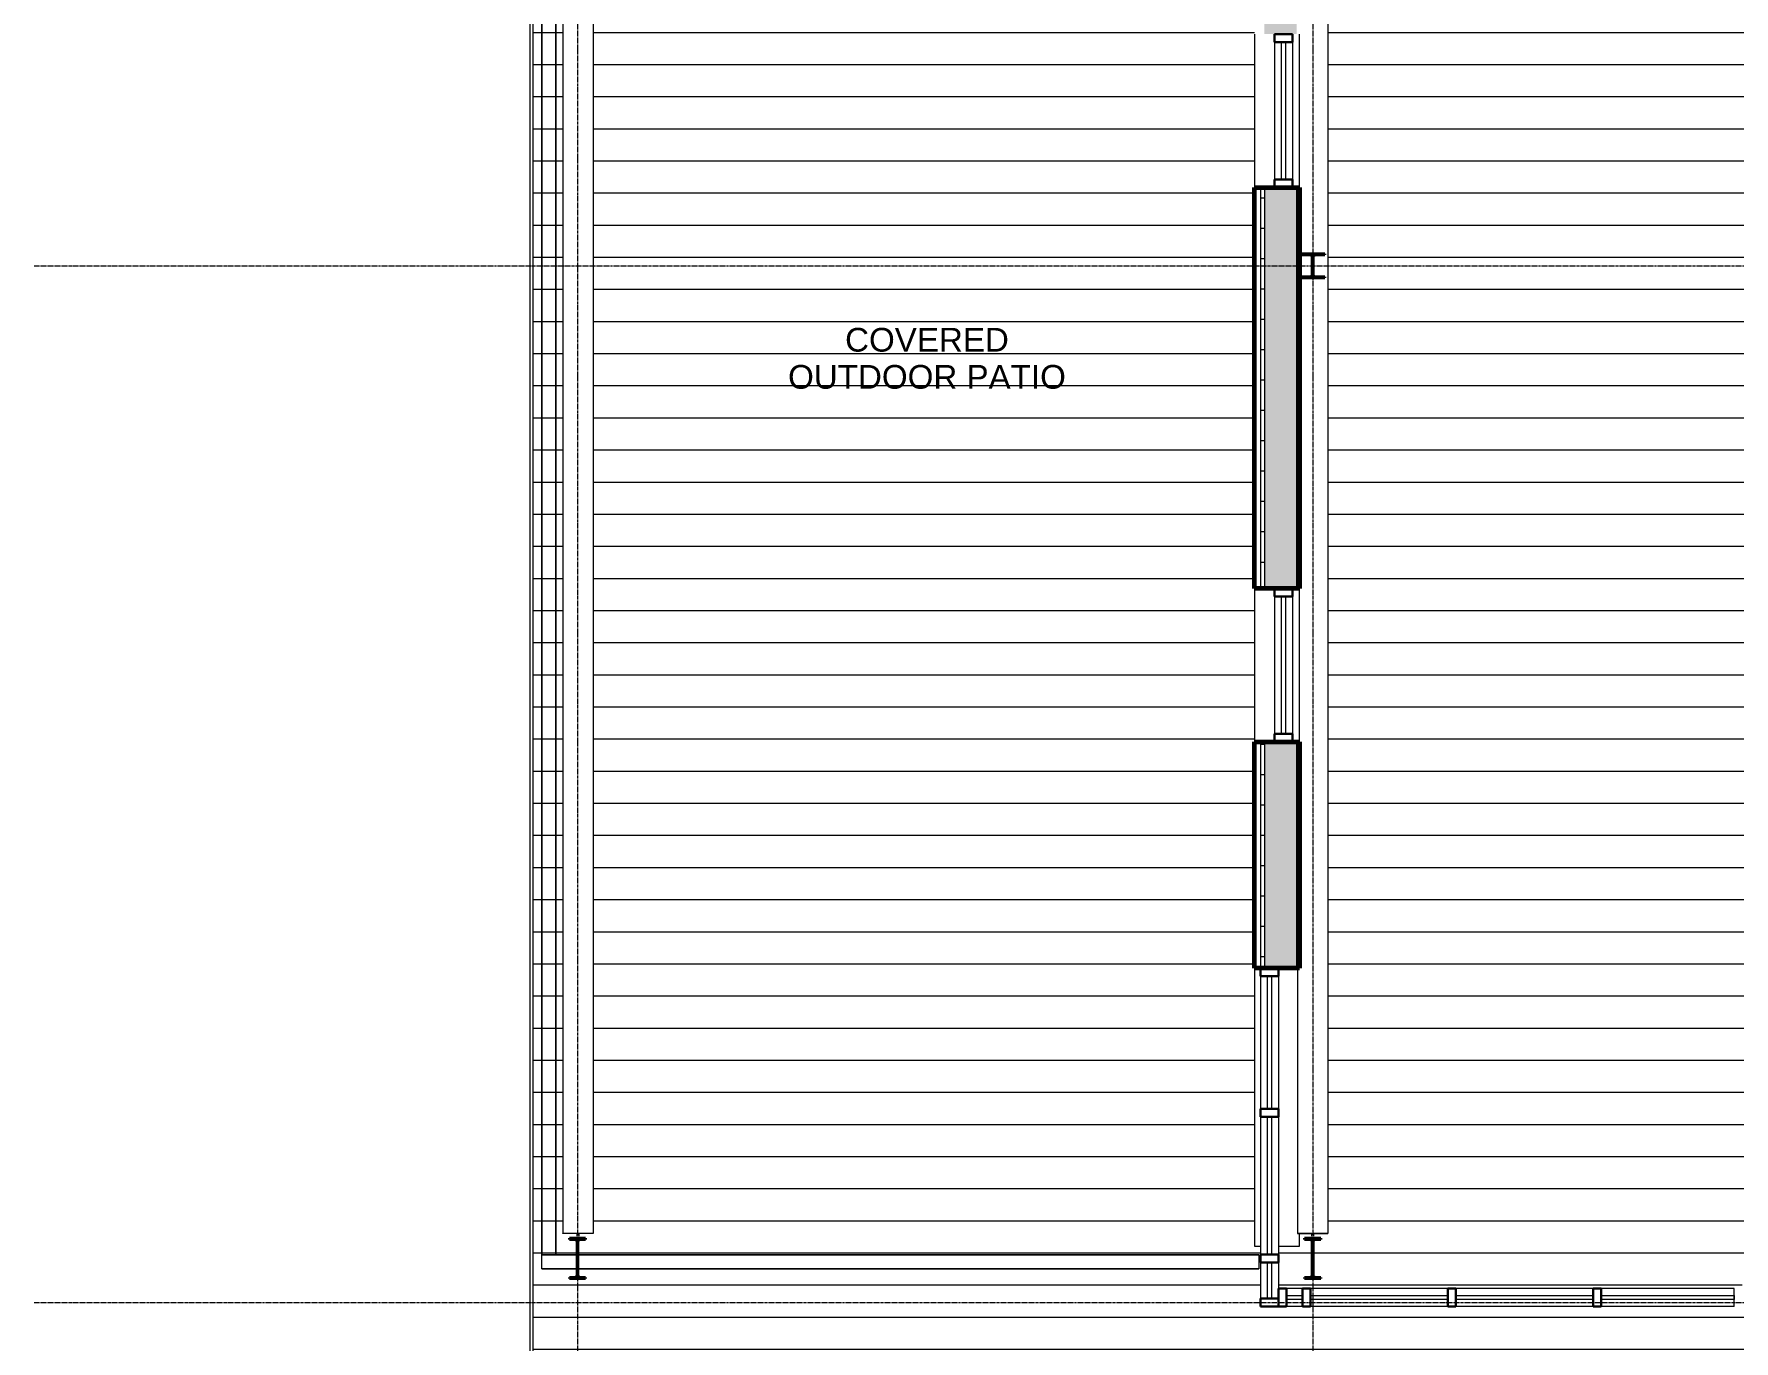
# Model space of a CAD drawing. Header units: inches. Extents: x 30 to 2293, y -1876 to -115.
# Drawn here: x 62 to 485.2, y -1546 to -1220.8 of the extents above; entities that cross this region are included whole.
import ezdxf

# ---------------------------------------------------------------- set-up
doc = ezdxf.new("R2010")
doc.units = ezdxf.units.IN
doc.header["$MEASUREMENT"] = 0
doc.linetypes.add('Grid Line 1_2_', pattern=[0.875, 0.5, -0.125, 0.125, -0.125])
for name, color, linetype, lineweight in [('A-GLAZ-CURT', 52, 'Continuous', 9), ('A-GLAZ-CWMG', 51, 'Continuous', 9), ('A-ROOF', 132, 'Continuous', 18), ('A-ROOF-OTLN', 132, 'Continuous', 9), ('A-ROOF-PATT', 132, 'Continuous', 18), ('A-WALL', 113, 'Continuous', 18), ('A-WALL-PATT', 111, 'Continuous', 60), ('G-ANNO-TEXT', 231, 'Continuous', 9), ('I-WALL', 2, 'Continuous', 18), ('L-SITE-WALL', 31, 'Continuous', 18), ('S-BEAM', 12, 'Continuous', 9), ('S-COLS', 52, 'Continuous', 9), ('S-GRID', 1, 'Continuous', 9)]:
    doc.layers.add(name, color=color, linetype=linetype, lineweight=lineweight)
doc.styles.add('Arial', font='arial.ttf', dxfattribs={"height": 5.901198})
pattern_1 = [(45, (0, 0), (-6.335677, 6.335677), []), (45, (0, 9.6), (-6.335677, 6.335677), [])]

# ---------------------------------------------------------------- blocks, each defined once
blk = doc.blocks.new('System Panel - Exterior Glazing-V2-REFLECTED CEILING PLAN - OFFICE ANNEX')
at = {"layer": 'A-GLAZ-CURT', "color": 10, "lineweight": 18}
for p, q in [((-16.53125, 0.25), (-16.53125, 1.25)), ((-16.53125, 1.25), (16.53125, 1.25)), ((16.53125, 0.25), (-16.53125, 0.25)), ((16.53125, 1.25), (16.53125, 0.25))]:
    blk.add_line(p, q, dxfattribs=at)
at = {"layer": 'A-GLAZ-CURT', "color": 130}
for p, q in [((-16.53125, 1.25), (-16.53125, 0.25)), ((16.53125, 1.25), (16.53125, 0.25))]:
    blk.add_line(p, q, dxfattribs=at)
at = {"layer": 'A-GLAZ-CURT', "color": 9}
for p, q in [((-16.53125, 1.25), (16.53125, 1.25)), ((16.53125, 0.25), (-16.53125, 0.25))]:
    blk.add_line(p, q, dxfattribs=at)
blk = doc.blocks.new('System Panel - Exterior Glazing-V3-REFLECTED CEILING PLAN - OFFICE ANNEX')
at = {"layer": 'A-GLAZ-CURT', "color": 10, "lineweight": 18}
for p, q in [((-17.09375, 0.25), (-17.09375, 1.25)), ((-17.09375, 1.25), (17.09375, 1.25)), ((17.09375, 0.25), (-17.09375, 0.25)), ((17.09375, 1.25), (17.09375, 0.25))]:
    blk.add_line(p, q, dxfattribs=at)
at = {"layer": 'A-GLAZ-CURT', "color": 130}
for p, q in [((-17.09375, 1.25), (-17.09375, 0.25)), ((17.09375, 1.25), (17.09375, 0.25))]:
    blk.add_line(p, q, dxfattribs=at)
at = {"layer": 'A-GLAZ-CURT', "color": 9}
for p, q in [((-17.09375, 1.25), (17.09375, 1.25)), ((17.09375, 0.25), (-17.09375, 0.25))]:
    blk.add_line(p, q, dxfattribs=at)
blk = doc.blocks.new('System Panel - Exterior Glazing-652329-REFLECTED CEILING PLAN - OFFICE ANNEX')
at = {"layer": 'A-GLAZ-CURT', "color": 10, "lineweight": 18}
for p, q in [((-4.5, 0.25), (-4.5, 1.25)), ((-4.5, 1.25), (4.5, 1.25)), ((4.5, 0.25), (-4.5, 0.25)), ((4.5, 1.25), (4.5, 0.25))]:
    blk.add_line(p, q, dxfattribs=at)
at = {"layer": 'A-GLAZ-CURT', "color": 130}
for p, q in [((-4.5, 1.25), (-4.5, 0.25)), ((4.5, 1.25), (4.5, 0.25))]:
    blk.add_line(p, q, dxfattribs=at)
at = {"layer": 'A-GLAZ-CURT', "color": 9}
for p, q in [((-4.5, 1.25), (4.5, 1.25)), ((4.5, 0.25), (-4.5, 0.25))]:
    blk.add_line(p, q, dxfattribs=at)
blk = doc.blocks.new('Rectangular Mullion - Exterior 2_ x 4_5_-V4-REFLECTED CEILING PLAN - OFFICE ANNEX')
at = {"layer": 'A-GLAZ-CWMG', "color": 50, "lineweight": 30}
for p, q in [((0, 1.5), (-2, 1.5)), ((-2, 1.5), (-2, -3)), ((0, -3), (0, 1.5)), ((-2, -3), (0, -3))]:
    blk.add_line(p, q, dxfattribs=at)
blk = doc.blocks.new('Rectangular Mullion - Exterior 2_ x 4_5_-V5-REFLECTED CEILING PLAN - OFFICE ANNEX')
at = {"layer": 'A-GLAZ-CWMG', "color": 50, "lineweight": 30}
for p, q in [((-2, 1.5), (0, 1.5)), ((-2, -3), (-2, 1.5)), ((0, 1.5), (0, -3)), ((0, -3), (-2, -3))]:
    blk.add_line(p, q, dxfattribs=at)
blk = doc.blocks.new('Rectangular Mullion - Exterior 2_ x 4_5_-V8-REFLECTED CEILING PLAN - OFFICE ANNEX')
at = {"layer": 'A-GLAZ-CWMG', "color": 7}
for p, q in [((1855.31, -1532.96), (1889.5, -1532.96)), ((1855.31, -1537.46), (1889.5, -1537.46))]:
    blk.add_line(p, q, dxfattribs=at)
blk = doc.blocks.new('Rectangular Mullion - Exterior 2_ x 4_5_-652328-REFLECTED CEILING PLAN - OFFICE ANNEX')
at = {"layer": 'A-GLAZ-CWMG', "color": 7}
for p, q in [((367.31, -1526.46), (367.31, -1535.46)), ((371.81, -1526.46), (371.81, -1532.96))]:
    blk.add_line(p, q, dxfattribs=at)
at = {"layer": 'A-GLAZ-CWMG', "color": 9}
for p, q in [((367.31, -1535.46), (369.06, -1535.46)), ((370.06, -1535.46), (371.81, -1535.46))]:
    blk.add_line(p, q, dxfattribs=at)
at = {"layer": 'A-GLAZ-CWMG', "color": 130}
blk.add_line((369.06, -1535.46), (370.06, -1535.46), dxfattribs=at)
blk = doc.blocks.new('Rectangular Mullion - Exterior 2_ x 4_5_-V9-REFLECTED CEILING PLAN - OFFICE ANNEX')
at = {"layer": 'A-GLAZ-CWMG', "color": 50, "lineweight": 30}
for p, q in [((1, 1.5), (-1, 1.5)), ((-1, 1.5), (-1, -3)), ((1, -3), (1, 1.5)), ((-1, -3), (1, -3))]:
    blk.add_line(p, q, dxfattribs=at)
blk = doc.blocks.new('Rectangular Mullion - Exterior 2_ x 4_5_-V10-REFLECTED CEILING PLAN - OFFICE ANNEX')
at = {"layer": 'A-GLAZ-CWMG', "color": 9}
for p, q in [((369.06, -1455.21), (367.31, -1455.21)), ((371.81, -1455.21), (370.06, -1455.21))]:
    blk.add_line(p, q, dxfattribs=at)
at = {"layer": 'A-GLAZ-CWMG', "color": 7}
for p, q in [((367.31, -1455.21), (367.31, -1488.27)), ((371.81, -1455.21), (371.81, -1488.27))]:
    blk.add_line(p, q, dxfattribs=at)
at = {"layer": 'A-GLAZ-CWMG', "color": 130}
blk.add_line((370.06, -1455.21), (369.06, -1455.21), dxfattribs=at)
blk = doc.blocks.new('W-Wide Flange - W18X50-V16-REFLECTED CEILING PLAN - OFFICE ANNEX')
at = {"layer": 'S-BEAM', "color": 7}
for p, q in [((384.06, -1127.7), (384.06, -1519.23)), ((376.56, -1453.21), (376.56, -1519.23)), ((376.56, -1519.25), (376.56, -1519.23)), ((376.56, -1519.23), (384.06, -1519.23)), ((379.45, -1519.25), (376.56, -1519.25)), ((380.13, -1519.93), (380.13, -1519.28)), ((380.49, -1519.28), (380.49, -1519.93)), ((384.06, -1519.25), (381.17, -1519.25)), ((384.06, -1519.23), (384.06, -1519.25))]:
    blk.add_line(p, q, dxfattribs=at)
for centre, start_param, end_param in [((379.45, -1519.28), 0, 1.570796), ((381.17, -1519.28), 1.570796, 3.141593)]:
    blk.add_ellipse(centre, major_axis=(0.68, 0), ratio=0.041631, start_param=start_param, end_param=end_param, dxfattribs=at)
blk = doc.blocks.new('W-Wide Flange - W18X50-653633-REFLECTED CEILING PLAN - OFFICE ANNEX')
at = {"layer": 'S-BEAM', "color": 9}
for p, q in [((201.19, -1015.96), (193.69, -1015.96)), ((193.69, -1015.96), (193.69, -1019.33)), ((201.19, -1015.96), (201.19, -1019.33))]:
    blk.add_line(p, q, dxfattribs=at)
at = {"layer": 'S-BEAM', "color": 7}
for p, q in [((193.69, -1019.33), (193.69, -1519.21)), ((201.19, -1019.33), (201.19, -1519.21)), ((193.69, -1519.24), (193.69, -1519.21)), ((193.69, -1519.21), (201.19, -1519.21)), ((196.58, -1519.24), (193.69, -1519.24)), ((197.26, -1519.91), (197.26, -1519.26)), ((197.61, -1519.26), (197.61, -1519.91)), ((201.19, -1519.24), (198.29, -1519.24)), ((201.19, -1519.21), (201.19, -1519.24))]:
    blk.add_line(p, q, dxfattribs=at)
for centre, start_param, end_param in [((196.58, -1519.26), 0, 1.570796), ((198.29, -1519.26), 1.570796, 3.141593)]:
    blk.add_ellipse(centre, major_axis=(0.68, 0), ratio=0.041631, start_param=start_param, end_param=end_param, dxfattribs=at)
blk = doc.blocks.new('System Panel - Exterior Glazing-430040-REFLECTED CEILING PLAN - OFFICE ANNEX')
at = {"layer": 'A-GLAZ-CURT', "color": 10, "lineweight": 18}
for p, q in [((-16.53125, -1.25), (-16.53125, -0.25)), ((-16.53125, -0.25), (16.53125, -0.25)), ((16.53125, -1.25), (-16.53125, -1.25)), ((16.53125, -0.25), (16.53125, -1.25))]:
    blk.add_line(p, q, dxfattribs=at)
at = {"layer": 'A-GLAZ-CURT', "color": 130}
for p, q in [((-16.53125, -0.25), (-16.53125, -1.25)), ((16.53125, -0.25), (16.53125, -1.25))]:
    blk.add_line(p, q, dxfattribs=at)
at = {"layer": 'A-GLAZ-CURT', "color": 9}
for p, q in [((-16.53125, -0.25), (16.53125, -0.25)), ((16.53125, -1.25), (-16.53125, -1.25))]:
    blk.add_line(p, q, dxfattribs=at)
blk = doc.blocks.new('System Panel - Exterior Glazing-430041-REFLECTED CEILING PLAN - OFFICE ANNEX')
at = {"layer": 'A-GLAZ-CURT', "color": 10, "lineweight": 18}
for p, q in [((-17.09375, -1.25), (-17.09375, -0.25)), ((-17.09375, -0.25), (17.09375, -0.25)), ((17.09375, -1.25), (-17.09375, -1.25)), ((17.09375, -0.25), (17.09375, -1.25))]:
    blk.add_line(p, q, dxfattribs=at)
at = {"layer": 'A-GLAZ-CURT', "color": 130}
for p, q in [((-17.09375, -0.25), (-17.09375, -1.25)), ((17.09375, -0.25), (17.09375, -1.25))]:
    blk.add_line(p, q, dxfattribs=at)
at = {"layer": 'A-GLAZ-CURT', "color": 9}
for p, q in [((-17.09375, -0.25), (17.09375, -0.25)), ((17.09375, -1.25), (-17.09375, -1.25))]:
    blk.add_line(p, q, dxfattribs=at)
blk = doc.blocks.new('System Panel - Exterior Glazing-652334-REFLECTED CEILING PLAN - OFFICE ANNEX')
at = {"layer": 'A-GLAZ-CURT', "color": 10, "lineweight": 18}
for p, q in [((-1.96875, -1.25), (-1.96875, -0.25)), ((-1.96875, -0.25), (1.96875, -0.25)), ((1.96875, -1.25), (-1.96875, -1.25)), ((1.96875, -0.25), (1.96875, -1.25))]:
    blk.add_line(p, q, dxfattribs=at)
at = {"layer": 'A-GLAZ-CURT', "color": 9}
for p, q in [((-1.96875, -0.25), (1.96875, -0.25)), ((1.96875, -1.25), (-1.96875, -1.25))]:
    blk.add_line(p, q, dxfattribs=at)
blk = doc.blocks.new('Rectangular Mullion - Exterior 2_ x 4_5_-430046-REFLECTED CEILING PLAN - OFFICE ANNEX')
at = {"layer": 'A-GLAZ-CWMG', "color": 50, "lineweight": 30}
for p, q in [((0, 3), (-2, 3)), ((-2, 3), (-2, -1.5)), ((0, -1.5), (0, 3)), ((-2, -1.5), (0, -1.5))]:
    blk.add_line(p, q, dxfattribs=at)
blk = doc.blocks.new('Rectangular Mullion - Exterior 2_ x 4_5_-430031-REFLECTED CEILING PLAN - OFFICE ANNEX')
at = {"layer": 'A-GLAZ-CWMG', "color": 7}
for p, q in [((2041.31, -1491.46), (2041.31, -1525.65)), ((2045.81, -1491.46), (2045.81, -1525.65))]:
    blk.add_line(p, q, dxfattribs=at)
blk = doc.blocks.new('Rectangular Mullion - Exterior 2_ x 4_5_-652333-REFLECTED CEILING PLAN - OFFICE ANNEX')
at = {"layer": 'A-GLAZ-CWMG', "color": 7}
for p, q in [((377.75, -1532.96), (373.81, -1532.96)), ((377.75, -1537.46), (373.81, -1537.46))]:
    blk.add_line(p, q, dxfattribs=at)
blk = doc.blocks.new('Rectangular Mullion - Exterior 2_ x 4_5_-430033-REFLECTED CEILING PLAN - OFFICE ANNEX')
at = {"layer": 'A-GLAZ-CWMG', "color": 50, "lineweight": 30}
for p, q in [((1, 3), (-1, 3)), ((-1, 3), (-1, -1.5)), ((1, -1.5), (1, 3)), ((-1, -1.5), (1, -1.5))]:
    blk.add_line(p, q, dxfattribs=at)
blk = doc.blocks.new('Rectangular Mullion - Exterior 2_ x 4_5_-436887-REFLECTED CEILING PLAN - OFFICE ANNEX')
at = {"layer": 'A-GLAZ-CWMG', "color": 7}
for p, q in [((485.19, -1532.96), (452.12, -1532.96)), ((485.19, -1537.46), (452.12, -1537.46))]:
    blk.add_line(p, q, dxfattribs=at)
at = {"layer": 'A-GLAZ-CWMG', "color": 9}
for p, q in [((485.19, -1534.71), (485.19, -1532.96)), ((485.19, -1537.46), (485.19, -1535.71))]:
    blk.add_line(p, q, dxfattribs=at)
at = {"layer": 'A-GLAZ-CWMG', "color": 130}
blk.add_line((485.19, -1535.71), (485.19, -1534.71), dxfattribs=at)
blk = doc.blocks.new('Rectangular Mullion - Exterior 2_ x 4_5_-430037-REFLECTED CEILING PLAN - OFFICE ANNEX')
at = {"layer": 'A-GLAZ-CWMG', "color": 7}
for p, q in [((2041.31, -1455.27), (2041.31, -1489.46)), ((2045.81, -1455.27), (2045.81, -1489.46))]:
    blk.add_line(p, q, dxfattribs=at)
blk = doc.blocks.new('Rectangular Mullion - Exterior 2_ x 4_5_-430038-REFLECTED CEILING PLAN - OFFICE ANNEX')
at = {"layer": 'A-GLAZ-CWMG', "color": 50, "lineweight": 30}
for p, q in [((1, 3), (-1, 3)), ((-1, 3), (-1, -1.5)), ((1, -1.5), (1, 3)), ((-1, -1.5), (1, -1.5))]:
    blk.add_line(p, q, dxfattribs=at)
blk = doc.blocks.new('Rectangular Mullion - Exterior 2_ x 4_5_-607530-REFLECTED CEILING PLAN - OFFICE ANNEX')
at = {"layer": 'A-GLAZ-CWMG', "color": 50, "lineweight": 30}
for p, q in [((0, 1.5), (-2, 1.5)), ((-2, 1.5), (-2, -3)), ((0, -3), (0, 1.5)), ((-2, -3), (0, -3))]:
    blk.add_line(p, q, dxfattribs=at)
blk = doc.blocks.new('System Panel - Exterior Glazing-607532-REFLECTED CEILING PLAN - OFFICE ANNEX')
at = {"layer": 'A-GLAZ-CURT', "color": 10, "lineweight": 18}
for p, q in [((-17.09375, 0.25), (-17.09375, 1.25)), ((-17.09375, 1.25), (17.09375, 1.25)), ((17.09375, 0.25), (-17.09375, 0.25)), ((17.09375, 1.25), (17.09375, 0.25))]:
    blk.add_line(p, q, dxfattribs=at)
at = {"layer": 'A-GLAZ-CURT', "color": 130}
for p, q in [((-17.09375, 1.25), (-17.09375, 0.25)), ((17.09375, 1.25), (17.09375, 0.25))]:
    blk.add_line(p, q, dxfattribs=at)
at = {"layer": 'A-GLAZ-CURT', "color": 9}
for p, q in [((-17.09375, 1.25), (17.09375, 1.25)), ((17.09375, 0.25), (-17.09375, 0.25))]:
    blk.add_line(p, q, dxfattribs=at)
blk = doc.blocks.new('Rectangular Mullion - Exterior 2_ x 4_5_-607528-REFLECTED CEILING PLAN - OFFICE ANNEX')
at = {"layer": 'A-GLAZ-CWMG', "color": 50, "lineweight": 30}
for p, q in [((1, 1.5), (-1, 1.5)), ((-1, 1.5), (-1, -3)), ((1, -3), (1, 1.5)), ((-1, -3), (1, -3))]:
    blk.add_line(p, q, dxfattribs=at)
blk = doc.blocks.new('Rectangular Mullion - Exterior 2_ x 4_5_-435688-REFLECTED CEILING PLAN - OFFICE ANNEX')
at = {"layer": 'A-GLAZ-CWMG', "color": 7}
for p, q in [((1538.87, -1530.09), (1573.06, -1530.09)), ((1538.87, -1534.59), (1573.06, -1534.59))]:
    blk.add_line(p, q, dxfattribs=at)
blk = doc.blocks.new('Open Source Metal Building_Exterior_rvt-1-REFLECTED CEILING PLAN - OFFICE ANNEX')
at = {"layer": 'A-ROOF-PATT', "lineweight": 9}
h = blk.add_hatch(dxfattribs=at)
h.set_pattern_fill('FP_33', style=0, pattern_type=2)
h.set_pattern_definition([(180, (-24239.079, 21231.977), (1e-15, 7.993), [])])
h.paths.add_polyline_path([(1949.7, -1624.02), (2105.44, -1624.02), (2105.44, -1405.9), (2045.94, -1405.9), (2045.94, -1405.96), (2042.31, -1405.96), (2042.31, -1409.46), (2045.94, -1409.46), (2045.94, -1418.21), (2045.81, -1418.21), (2045.81, -1537.46), (1709.69, -1537.46), (1709.69, -1538.96), (487.19, -1538.96), (487.19, -1537.46), (367.31, -1537.46), (367.31, -1522.46), (365.81, -1522.46), (365.81, -1125.33), (365.58, -1125.33), (365.58, -1019.33), (368.31, -1019.33), (368.31, -1015.83), (365.81, -1015.83), (365.81, -1004.85), (368.31, -1004.85), (368.31, -1001.35), (186.31, -1001.35), (186.31, -1624.02), (1689.25, -1624.02)], flags=0)
h.paths.add_polyline_path([(415.94, -1532.96), (487.19, -1532.96), (487.19, -1527.71), (710.2, -1527.71), (710.2, -1521.27), (710.04, -1520.89), (709.65, -1520.73), (708.31, -1520.73), (708.31, -1520.46), (712.31, -1520.46), (712.31, -1520.73), (710.97, -1520.73), (710.59, -1520.89), (710.43, -1521.27), (710.43, -1527.71), (1040.2, -1527.71), (1040.2, -1521.27), (1040.04, -1520.89), (1039.65, -1520.73), (1038.31, -1520.73), (1038.31, -1520.46), (1042.31, -1520.46), (1042.31, -1520.73), (1040.97, -1520.73), (1040.59, -1520.89), (1040.43, -1521.27), (1040.43, -1527.71), (1102.03, -1527.71), (1102.03, -1340.96), (1181.03, -1340.96), (1181.03, -1017.21), (1082.4, -1017.21), (1082.4, -1012.46), (1116.03, -1012.46), (1116.03, -975.09), (1101.28, -975.09), (1101.28, -945.09), (1116.03, -945.09), (1116.03, -933.09), (1101.28, -933.09), (1101.28, -922.59), (1090.78, -922.59), (1090.78, -907.84), (1069.4, -907.84), (1069.4, -922.59), (1044.06, -922.59), (1044.06, -1519.25), (1036.56, -1519.23), (1036.56, -922.59), (949.4, -922.59), (949.4, -907.84), (928.03, -907.84), (928.03, -922.59), (917.53, -922.59), (917.53, -933.09), (902.78, -933.09), (902.78, -945.09), (917.53, -945.09), (917.53, -975.09), (902.78, -975.09), (902.78, -1012.46), (934.4, -1012.46), (934.4, -1017.21), (898.03, -1017.21), (898.03, -962.77), (714.06, -962.77), (714.06, -1519.25), (706.56, -1519.23), (706.56, -962.77), (627.56, -962.77), (627.56, -1012.71), (481.44, -1012.71), (481.44, -1127.7), (384.06, -1127.7), (384.06, -1519.25), (377.06, -1519.25), (377.06, -1522.46), (371.81, -1522.46), (371.81, -1532.96), (414.94, -1532.96)], flags=0)
h.paths.add_polyline_path([(2036.25, -1532.96), (2041.31, -1532.96), (2041.31, -1418.21), (2034.06, -1418.21), (2034.06, -1519.25), (2026.56, -1519.23), (2026.56, -1347.59), (1949.31, -1347.59), (1949.31, -1376.59), (1803.12, -1376.59), (1803.12, -1532.96), (2035.25, -1532.96)], flags=0)
h.paths.add_polyline_path([(1744.75, -1532.96), (1798.62, -1532.96), (1798.62, -1456.21), (1709.69, -1456.21), (1709.69, -1532.96), (1711.69, -1532.96)], flags=0)
h.paths.add_polyline_path([(2030.2, -1530.46), (2028.31, -1530.46), (2028.31, -1530.19), (2029.65, -1530.19), (2030.04, -1530.03), (2030.2, -1529.65), (2030.2, -1521.27), (2030.04, -1520.89), (2029.65, -1520.73), (2028.31, -1520.73), (2028.31, -1520.46), (2032.31, -1520.46), (2032.31, -1520.73), (2030.97, -1520.73), (2030.59, -1520.89), (2030.43, -1521.27), (2030.43, -1529.65), (2030.59, -1530.03), (2030.97, -1530.19), (2032.31, -1530.19), (2032.31, -1530.46), (2030.43, -1530.46)], flags=0)
h.paths.add_polyline_path([(380.43, -1530.46), (378.31, -1530.46), (378.31, -1530.19), (379.65, -1530.19), (380.04, -1530.03), (380.2, -1529.65), (380.2, -1521.27), (380.04, -1520.89), (379.65, -1520.73), (378.31, -1520.73), (378.31, -1520.46), (382.31, -1520.46), (382.31, -1520.73), (380.97, -1520.73), (380.59, -1520.89), (380.43, -1521.27), (380.43, -1529.65), (380.59, -1530.03), (380.97, -1530.19), (382.31, -1530.19), (382.31, -1530.46), (380.97, -1530.46)], flags=0)
h.paths.add_polyline_path([(199.31, -1530.46), (195.31, -1530.46), (195.31, -1530.19), (196.65, -1530.19), (197.04, -1530.03), (197.2, -1529.65), (197.2, -1521.27), (197.04, -1520.89), (196.65, -1520.73), (195.31, -1520.73), (195.31, -1520.46), (199.31, -1520.46), (199.31, -1520.73), (197.97, -1520.73), (197.59, -1520.89), (197.43, -1521.27), (197.43, -1529.65), (197.59, -1530.03), (197.97, -1530.19), (199.31, -1530.19)], flags=0)
h.paths.add_polyline_path([(1589.78, -1527.71), (1700.2, -1527.71), (1700.2, -1521.27), (1700.04, -1520.89), (1699.65, -1520.73), (1698.31, -1520.73), (1698.31, -1520.46), (1702.31, -1520.46), (1702.31, -1520.73), (1700.97, -1520.73), (1700.59, -1520.89), (1700.43, -1521.27), (1700.43, -1527.71), (1704.94, -1527.71), (1704.94, -1451.71), (1798.62, -1451.71), (1798.62, -1371.84), (1860.56, -1371.84), (1860.56, -800.04), (1704.06, -800.04), (1704.06, -1173.52), (1799.69, -1173.52), (1799.69, -1175.65), (1796.85, -1175.65), (1796.85, -1175.52), (1796.92, -1175.52), (1796.92, -1175.59), (1799.62, -1175.59), (1799.62, -1175.45), (1796.06, -1175.45), (1796.06, -1175.65), (1704.06, -1175.65), (1704.06, -1519.25), (1696.56, -1519.23), (1696.56, -1175.65), (1644.06, -1175.65), (1644.06, -1175.45), (1640.5, -1175.45), (1640.5, -1175.59), (1643.21, -1175.59), (1643.21, -1175.52), (1643.27, -1175.52), (1643.27, -1175.65), (1640.44, -1175.65), (1640.44, -1173.52), (1696.56, -1173.52), (1696.56, -800.04), (1589.78, -800.04), (1589.78, -1458.3)], flags=0)
h.paths.add_polyline_path([(2030.43, -1519.92), (2030.13, -1519.92), (2030.13, -1519.28), (2030.49, -1519.28), (2030.49, -1519.92)], flags=0)
h.paths.add_polyline_path([(1700.49, -1519.92), (1700.13, -1519.92), (1700.13, -1519.28), (1700.49, -1519.28)], flags=0)
h.paths.add_polyline_path([(1040.43, -1519.92), (1040.13, -1519.92), (1040.13, -1519.28), (1040.49, -1519.28), (1040.49, -1519.92)], flags=0)
h.paths.add_polyline_path([(710.49, -1519.92), (710.13, -1519.92), (710.13, -1519.28), (710.49, -1519.28)], flags=0)
h.paths.add_polyline_path([(380.13, -1519.92), (380.13, -1519.28), (380.49, -1519.28), (380.49, -1519.92), (380.2, -1519.92)], flags=0)
h.paths.add_polyline_path([(197.61, -1519.9), (197.26, -1519.9), (197.26, -1519.26), (197.61, -1519.26)], flags=0)
h.paths.add_polyline_path([(199.31, -1519.24), (193.69, -1519.21), (193.69, -1015.96), (201.19, -1015.96), (201.19, -1519.24), (199.77, -1519.24)], flags=0)
h.paths.add_polyline_path([(1800.01, -1289.65), (1799.95, -1289.65), (1799.95, -1286.82), (1800.08, -1286.82), (1800.08, -1286.88), (1800.01, -1286.88), (1800.01, -1289.59), (1800.15, -1289.59), (1800.15, -1286.03), (1799.95, -1286.03), (1799.95, -1179.27), (1800.15, -1179.27), (1800.15, -1175.71), (1801.72, -1175.71), (1801.72, -1179.27), (1802.08, -1179.27), (1802.08, -1289.65), (1800.08, -1289.65)], flags=0)
h.paths.add_polyline_path([(1802.02, -1289.59), (1802.02, -1286.09), (1801.79, -1286.09), (1801.79, -1286.28), (1801.72, -1286.28), (1801.72, -1289.59)], flags=0)
h.paths.add_polyline_path([(1796.31, -1173.88), (1799.62, -1173.88), (1799.62, -1173.59), (1796.13, -1173.59), (1796.13, -1173.81), (1796.31, -1173.81)], flags=0)
h.paths.add_polyline_path([(1642.21, -1173.88), (1643.81, -1173.88), (1643.81, -1173.81), (1644, -1173.81), (1644, -1173.59), (1640.5, -1173.59), (1640.5, -1173.88), (1640.79, -1173.88)], flags=0)
h.paths.add_polyline_path([(476.94, -1122.95), (476.94, -1012.71), (384.06, -1012.71), (384.06, -1122.95), (386.97, -1122.95)], flags=0)
h.paths.add_polyline_path([(376.31, -1122.95), (376.56, -1122.95), (376.56, -1019.33), (370.08, -1019.33), (370.08, -1122.95)], flags=0)
h.paths.add_polyline_path([(196.65, -1015.46), (195.31, -1015.46), (195.31, -1015.19), (196.65, -1015.19), (197.04, -1015.03), (197.2, -1014.65), (197.2, -1006.27), (197.04, -1005.89), (196.65, -1005.73), (195.31, -1005.73), (195.31, -1005.46), (199.31, -1005.46), (199.31, -1005.73), (197.97, -1005.73), (197.59, -1005.89), (197.43, -1006.27), (197.43, -1014.65), (197.59, -1015.03), (197.97, -1015.19), (199.31, -1015.19), (199.31, -1015.46), (197.2, -1015.46)], flags=0)
h.paths.add_polyline_path([(500.08, -1007.96), (622.81, -1007.96), (622.81, -698.96), (384.06, -698.96), (384.06, -1007.96), (481.44, -1007.96)], flags=0)
h.paths.add_polyline_path([(898.03, -958.02), (898.03, -698.96), (714.06, -698.96), (714.06, -958.02), (777.65, -958.02)], flags=0)
h.paths.add_polyline_path([(627.56, -958.02), (706.56, -958.02), (706.56, -698.96), (627.56, -698.96), (627.56, -953.85)], flags=0)
h.paths.add_polyline_path([(1100.88, -931.59), (1100.5, -931.59), (1100.5, -931.26), (1100.88, -931.26)], flags=0)
h.paths.add_polyline_path([(926.53, -923.37), (926.2, -923.37), (926.2, -922.98), (926.53, -922.98)], flags=0)
at = {"layer": 'A-WALL-PATT', "lineweight": 9}
h = blk.add_hatch(dxfattribs=at)
h.set_pattern_fill('FP_32', style=0, pattern_type=2)
h.set_pattern_definition([(0, (0, 0), (0, 7.554), []), (90, (0, 0), (-7.554, 5e-16), [])])
h.paths.add_polyline_path([(368.31, -1453.21), (368.31, -1396.95), (367.31, -1396.95), (367.31, -1453.21)], flags=0)
h.paths.add_polyline_path([(368.31, -1358.77), (368.31, -1258.95), (367.31, -1258.95), (367.31, -1358.77)], flags=0)
h.paths.add_polyline_path([(367.31, -1220.77), (368.31, -1220.77), (368.31, -1125.33), (367.31, -1125.33), (367.31, -1179.38)], flags=0)
h.paths.add_polyline_path([(367.31, -1015.83), (368.31, -1015.83), (368.31, -1004.85), (367.31, -1004.85)], flags=0)
h.paths.add_polyline_path([(368.31, -1001.35), (368.31, -697.46), (367.31, -697.46), (367.31, -1001.35)], flags=0)
h = blk.add_hatch(dxfattribs=at)
h.set_pattern_fill('FP_31', color=8, style=0, pattern_type=2)
h.set_pattern_definition([(161.57, (0.32, 0.32), (-2.5604962, -0.0005374), [0, -18.214, 2.022, 0]), (18.43, (-0.32, 0.32), (-2.5604962, 0.0005374), [0, -18.214, 2.022, 0]), (108.43, (0.32, 0.32), (1.2792209, -6.40087673), [6.07, -14.166]), (71.57, (-0.32, 0.32), (1.2792209, 6.40087673), [6.07, -14.166])])
h.paths.add_polyline_path([(368.31, -1453.21), (376.31, -1453.21), (376.31, -1396.95), (368.31, -1396.95)], flags=0)
h.paths.add_polyline_path([(376.31, -1358.77), (376.31, -1258.95), (368.31, -1258.95), (368.31, -1358.77)], flags=0)
h.paths.add_polyline_path([(376.31, -1220.77), (376.31, -1125.33), (368.31, -1125.33), (368.31, -1220.77)], flags=0)
h.paths.add_polyline_path([(368.31, -1019.33), (376.31, -1019.33), (376.31, -696.46), (368.31, -696.46), (368.31, -1015.83)], flags=0)
at = {"layer": 'S-COLS'}
h = blk.add_hatch(dxfattribs=at)
h.set_pattern_fill('FP_34', color=256, style=0, pattern_type=2)
h.set_pattern_definition(pattern_1)
h.paths.add_polyline_path([(377.32, -1281.46), (383.31, -1281.46), (383.31, -1281.2), (380.92, -1281.2), (380.57, -1281.05), (380.43, -1280.71), (380.43, -1276.22), (380.57, -1275.87), (380.92, -1275.73), (383.31, -1275.73), (383.31, -1275.47), (377.32, -1275.47), (377.32, -1275.73), (379.71, -1275.73), (380.05, -1275.87), (380.2, -1276.22), (380.2, -1280.71), (380.05, -1281.05), (379.71, -1281.2), (377.32, -1281.2)], flags=0)
h = blk.add_hatch(dxfattribs=at)
h.set_pattern_fill('FP_34', color=256, style=0, pattern_type=2)
h.set_pattern_definition(pattern_1)
h.paths.add_polyline_path([(199.31, -1530.46), (199.31, -1530.19), (197.97, -1530.19), (197.59, -1530.03), (197.43, -1529.65), (197.43, -1521.27), (197.59, -1520.89), (197.97, -1520.73), (199.31, -1520.73), (199.31, -1520.46), (195.31, -1520.46), (195.31, -1520.73), (196.65, -1520.73), (197.04, -1520.89), (197.2, -1521.27), (197.2, -1529.65), (197.04, -1530.03), (196.65, -1530.19), (195.31, -1530.19), (195.31, -1530.46)], flags=0)
h = blk.add_hatch(dxfattribs=at)
h.set_pattern_fill('FP_34', color=256, style=0, pattern_type=2)
h.set_pattern_definition(pattern_1)
h.paths.add_polyline_path([(378.31, -1530.46), (382.31, -1530.46), (382.31, -1530.19), (380.97, -1530.19), (380.59, -1530.03), (380.43, -1529.65), (380.43, -1521.27), (380.59, -1520.89), (380.97, -1520.73), (382.31, -1520.73), (382.31, -1520.46), (378.31, -1520.46), (378.31, -1520.73), (379.65, -1520.73), (380.04, -1520.89), (380.2, -1521.27), (380.2, -1529.65), (380.04, -1530.03), (379.65, -1530.19), (378.31, -1530.19)], flags=0)
at = {"layer": 'A-ROOF', "color": 10}
blk.add_line((186.31, -1624.02), (186.31, -1001.35), dxfattribs=at)
at = {"layer": 'A-ROOF-OTLN', "color": 7}
for p, q in [((185.56, -1624.19), (185.56, -1001.35)), ((186.31, -1623.44), (186.31, -1001.35))]:
    blk.add_line(p, q, dxfattribs=at)
at = {"layer": 'A-WALL', "color": 10}
for p, q in [((367.31, -1258.95), (367.31, -1358.77)), ((368.31, -1258.95), (368.31, -1358.77)), ((376.31, -1258.95), (376.31, -1358.77)), ((367.31, -1396.95), (367.31, -1453.21)), ((368.31, -1396.95), (368.31, -1453.21)), ((376.31, -1396.95), (376.31, -1453.21))]:
    blk.add_line(p, q, dxfattribs=at)
at = {"layer": 'I-WALL', "color": 254}
for p, q in [((188.44, -1524.59), (188.44, -1155.47)), ((191.94, -1155.47), (191.94, -1524.59)), ((188.44, -1528.09), (188.44, -1524.59)), ((191.94, -1524.59), (197.2, -1524.59)), ((197.43, -1524.59), (366.94, -1524.59)), ((366.94, -1524.59), (366.94, -1528.09)), ((197.2, -1528.09), (188.44, -1528.09)), ((366.94, -1528.09), (197.43, -1528.09))]:
    blk.add_line(p, q, dxfattribs=at)
at = {"layer": 'I-WALL', "color": 10}
for p, q in [((188.44, -1155.47), (188.44, -1524.59)), ((191.94, -1524.59), (191.94, -1155.47)), ((188.44, -1524.59), (191.94, -1524.59)), ((197.2, -1524.59), (188.44, -1524.59)), ((188.44, -1528.09), (188.44, -1524.59)), ((191.94, -1524.59), (188.44, -1524.59)), ((188.44, -1524.59), (191.94, -1524.59)), ((366.94, -1524.59), (197.43, -1524.59)), ((366.94, -1524.59), (366.94, -1528.09)), ((188.44, -1528.09), (197.2, -1528.09)), ((197.43, -1528.09), (366.94, -1528.09))]:
    blk.add_line(p, q, dxfattribs=at)
at = {"layer": 'L-SITE-WALL', "color": 10}
for p, q in [((365.81, -1220.77), (365.81, -1258.95)), ((377.06, -1258.95), (377.06, -1220.77)), ((365.81, -1358.77), (365.81, -1396.95)), ((377.06, -1396.95), (377.06, -1358.77)), ((365.81, -1453.21), (365.81, -1522.46)), ((365.81, -1522.46), (367.31, -1522.46)), ((371.81, -1522.46), (377.06, -1522.46)), ((377.06, -1522.46), (377.06, -1519.25))]:
    blk.add_line(p, q, dxfattribs=at)
at = {"layer": 'L-SITE-WALL', "color": 250, "lineweight": 60}
for p, q in [((365.81, -1358.77), (365.81, -1258.95)), ((365.81, -1258.95), (377.06, -1258.95)), ((377.06, -1258.95), (377.06, -1358.77)), ((377.06, -1358.77), (365.81, -1358.77)), ((365.81, -1453.21), (365.81, -1396.95)), ((365.81, -1396.95), (377.06, -1396.95)), ((377.06, -1396.95), (377.06, -1453.21)), ((377.06, -1453.21), (365.81, -1453.21))]:
    blk.add_line(p, q, dxfattribs=at)
at = {"layer": 'S-COLS', "color": 90, "lineweight": 40}
for p, q in [((377.32, -1275.73), (377.32, -1275.47)), ((377.32, -1275.47), (383.31, -1275.47)), ((379.71, -1275.73), (377.32, -1275.73)), ((380.2, -1280.71), (380.2, -1276.22)), ((380.43, -1276.22), (380.43, -1280.71)), ((383.31, -1275.73), (380.92, -1275.73)), ((383.31, -1275.47), (383.31, -1275.73)), ((377.32, -1281.2), (379.71, -1281.2)), ((377.32, -1281.46), (377.32, -1281.2)), ((383.31, -1281.46), (377.32, -1281.46)), ((380.92, -1281.2), (383.31, -1281.2)), ((383.31, -1281.2), (383.31, -1281.46)), ((195.31, -1520.73), (195.31, -1520.46)), ((195.31, -1520.46), (199.31, -1520.46)), ((196.65, -1520.73), (195.31, -1520.73)), ((197.2, -1529.65), (197.2, -1521.27)), ((197.43, -1521.27), (197.43, -1529.65)), ((199.31, -1520.73), (197.97, -1520.73)), ((199.31, -1520.46), (199.31, -1520.73)), ((378.31, -1520.73), (378.31, -1520.46)), ((378.31, -1520.46), (382.31, -1520.46)), ((379.65, -1520.73), (378.31, -1520.73)), ((380.2, -1529.65), (380.2, -1521.27)), ((380.43, -1521.27), (380.43, -1529.65)), ((382.31, -1520.73), (380.97, -1520.73)), ((382.31, -1520.46), (382.31, -1520.73)), ((195.31, -1530.19), (196.65, -1530.19)), ((195.31, -1530.46), (195.31, -1530.19)), ((199.31, -1530.46), (195.31, -1530.46)), ((197.97, -1530.19), (199.31, -1530.19)), ((199.31, -1530.19), (199.31, -1530.46)), ((378.31, -1530.19), (379.65, -1530.19)), ((378.31, -1530.46), (378.31, -1530.19)), ((382.31, -1530.46), (378.31, -1530.46)), ((380.97, -1530.19), (382.31, -1530.19)), ((382.31, -1530.19), (382.31, -1530.46))]:
    blk.add_line(p, q, dxfattribs=at)
for centre, radius, start, end in [((379.71, -1276.22), 0.49, 0, 90), ((380.92, -1276.22), 0.49, 90, 180), ((379.71, -1280.71), 0.49, 270, 0), ((380.92, -1280.71), 0.49, 180, 270), ((196.65, -1521.27), 0.543, 0, 90), ((197.97, -1521.27), 0.543, 90, 180), ((379.65, -1521.27), 0.543, 0, 90), ((380.97, -1521.27), 0.543, 90, 180), ((196.65, -1529.65), 0.543, 270, 0), ((197.97, -1529.65), 0.543, 180, 270), ((379.65, -1529.65), 0.543, 270, 0), ((380.97, -1529.65), 0.543, 180, 270)]:
    blk.add_arc(centre, radius, start, end, dxfattribs=at)
at = {"layer": 'S-GRID', "linetype": 'Grid Line 1_2_'}
for p, q in [((197.31, -114.83), (197.31, -1843.89)), ((380.31, -114.83), (380.31, -1843.89)), ((62.02, -1278.46), (2260.57, -1278.46)), ((62.02, -1536.46), (2260.57, -1536.46))]:
    blk.add_line(p, q, dxfattribs=at)
at = {"lineweight": 9}
for name in ['W-Wide Flange - W18X50-V16-REFLECTED CEILING PLAN - OFFICE ANNEX', 'W-Wide Flange - W18X50-653633-REFLECTED CEILING PLAN - OFFICE ANNEX', 'Rectangular Mullion - Exterior 2_ x 4_5_-V10-REFLECTED CEILING PLAN - OFFICE ANNEX', 'Rectangular Mullion - Exterior 2_ x 4_5_-652328-REFLECTED CEILING PLAN - OFFICE ANNEX', 'Rectangular Mullion - Exterior 2_ x 4_5_-652333-REFLECTED CEILING PLAN - OFFICE ANNEX', 'Rectangular Mullion - Exterior 2_ x 4_5_-436887-REFLECTED CEILING PLAN - OFFICE ANNEX']:
    blk.add_blockref(name, (0, 0), dxfattribs=at)
at = {"lineweight": 9, "extrusion": (0, 0, -1)}
for name, p, rotation in [('Rectangular Mullion - Exterior 2_ x 4_5_-607528-REFLECTED CEILING PLAN - OFFICE ANNEX', (-372.31, -1221.77), 270.0000000000006), ('Rectangular Mullion - Exterior 2_ x 4_5_-607530-REFLECTED CEILING PLAN - OFFICE ANNEX', (-372.31, -1258.95), 270.0000000000006), ('Rectangular Mullion - Exterior 2_ x 4_5_-607528-REFLECTED CEILING PLAN - OFFICE ANNEX', (-372.31, -1359.77), 270.0000000000006), ('Rectangular Mullion - Exterior 2_ x 4_5_-607530-REFLECTED CEILING PLAN - OFFICE ANNEX', (-372.31, -1396.95), 270.0000000000006), ('Rectangular Mullion - Exterior 2_ x 4_5_-V9-REFLECTED CEILING PLAN - OFFICE ANNEX', (-368.81, -1489.27), 270), ('Rectangular Mullion - Exterior 2_ x 4_5_-V9-REFLECTED CEILING PLAN - OFFICE ANNEX', (-368.81, -1525.46), 270), ('Rectangular Mullion - Exterior 2_ x 4_5_-V4-REFLECTED CEILING PLAN - OFFICE ANNEX', (-368.81, -1537.46), 270)]:
    blk.add_blockref(name, p, dxfattribs=dict(at, rotation=rotation))
at = {"lineweight": 9}
for name, p, rotation in [('Rectangular Mullion - Exterior 2_ x 4_5_-435688-REFLECTED CEILING PLAN - OFFICE ANNEX', (1905.4, 316.11), 269.9999999999994), ('System Panel - Exterior Glazing-607532-REFLECTED CEILING PLAN - OFFICE ANNEX', (372.31, -1239.86), 269.9999999999994), ('Rectangular Mullion - Exterior 2_ x 4_5_-435688-REFLECTED CEILING PLAN - OFFICE ANNEX', (1905.4, 178.11), 269.9999999999994), ('System Panel - Exterior Glazing-607532-REFLECTED CEILING PLAN - OFFICE ANNEX', (372.31, -1377.86), 269.9999999999994), ('Rectangular Mullion - Exterior 2_ x 4_5_-V5-REFLECTED CEILING PLAN - OFFICE ANNEX', (368.81, -1453.21), 90.00000000000001), ('System Panel - Exterior Glazing-V2-REFLECTED CEILING PLAN - OFFICE ANNEX', (368.81, -1471.74), 270), ('Rectangular Mullion - Exterior 2_ x 4_5_-V8-REFLECTED CEILING PLAN - OFFICE ANNEX', (1904.77, 365.04), 270), ('System Panel - Exterior Glazing-V3-REFLECTED CEILING PLAN - OFFICE ANNEX', (368.81, -1507.37), 270), ('System Panel - Exterior Glazing-652329-REFLECTED CEILING PLAN - OFFICE ANNEX', (368.81, -1530.96), 270), ('System Panel - Exterior Glazing-652334-REFLECTED CEILING PLAN - OFFICE ANNEX', (375.78, -1535.96), 180), ('Rectangular Mullion - Exterior 2_ x 4_5_-430031-REFLECTED CEILING PLAN - OFFICE ANNEX', (1905.4, 508.35), 270), ('System Panel - Exterior Glazing-430041-REFLECTED CEILING PLAN - OFFICE ANNEX', (396.84, -1535.96), 180), ('Rectangular Mullion - Exterior 2_ x 4_5_-430037-REFLECTED CEILING PLAN - OFFICE ANNEX', (1905.4, 508.35), 270), ('System Panel - Exterior Glazing-430041-REFLECTED CEILING PLAN - OFFICE ANNEX', (433.03, -1535.96), 180), ('System Panel - Exterior Glazing-430040-REFLECTED CEILING PLAN - OFFICE ANNEX', (468.66, -1535.96), 180)]:
    blk.add_blockref(name, p, dxfattribs=dict(at, rotation=rotation))
at = {"lineweight": 9, "extrusion": (0, 0, -1)}
for name, p in [('Rectangular Mullion - Exterior 2_ x 4_5_-430046-REFLECTED CEILING PLAN - OFFICE ANNEX', (-371.81, -1535.96)), ('Rectangular Mullion - Exterior 2_ x 4_5_-430033-REFLECTED CEILING PLAN - OFFICE ANNEX', (-378.75, -1535.96)), ('Rectangular Mullion - Exterior 2_ x 4_5_-430033-REFLECTED CEILING PLAN - OFFICE ANNEX', (-414.94, -1535.96)), ('Rectangular Mullion - Exterior 2_ x 4_5_-430038-REFLECTED CEILING PLAN - OFFICE ANNEX', (-451.12, -1535.96))]:
    blk.add_blockref(name, p, dxfattribs=at)

msp = doc.modelspace()

# ---------------------------------------------------------------- texts
at = {"layer": 'G-ANNO-TEXT', "color": 145, "insert": (284.3, -1293.9), "char_height": 5.9012, "width": 82.224, "attachment_point": 2, "line_spacing_factor": 0.938532, "style": 'Arial'}
msp.add_mtext('COVERED\\POUTDOOR PATIO', dxfattribs=at)

# ---------------------------------------------------------------- next in the draw order: block references
at = {"lineweight": 5}
msp.add_blockref('Open Source Metal Building_Exterior_rvt-1-REFLECTED CEILING PLAN - OFFICE ANNEX', (0, 0), dxfattribs=at)

doc.saveas('drawing.dxf')
